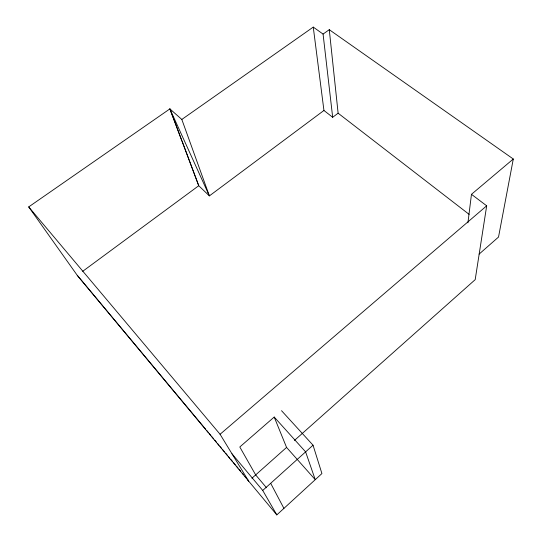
<?xml version="1.0" encoding="UTF-8"?>
<svg xmlns="http://www.w3.org/2000/svg" width="542" height="542" viewBox="0 0 542 542"><rect width="100%" height="100%" fill="white"/><g stroke="black" fill="none" stroke-linecap="round" stroke-linejoin="round"><path stroke-width="0.81" d="M467.922 222.843L471.465 194.321L513.294 159.009L329.272 29.688L323.073 34.078L332.68 117.289L338.12 113.197L329.272 29.688M471.465 194.321L486.689 205.811L475.192 279.645L294.421 440.443M513.294 159.009L498.525 237.057L479.101 254.117M181.821 119.45L313.256 27.1L323.94 110.473L209.381 195.899L181.821 119.45L169.883 108.901L28.706 206.915L77.249 275.336L276.813 514.9L321.921 473.552L313.039 445.199L281.522 410.68M276.813 514.9L262.735 490.449L313.039 445.199M251.935 478.234L286.569 447.421L274.205 417.049L239.801 446.987L255.668 474.907L266.535 487.786M247.741 479.704L248.663 481.147L220.072 434.271L486.689 205.811M82.682 271.332L198.745 185.723L182.024 140.92M181.645 140.195L169.883 108.901L209.381 195.899L198.745 185.723L169.883 108.901M313.256 27.1L323.073 34.078M338.12 113.197L469.115 214.354M323.94 110.473L332.68 117.289M274.205 417.049L305.613 451.879L315.248 479.663L286.569 447.421M28.706 206.915L220.072 434.271M231.983 453.796L262.735 490.449M77.249 275.336L205.526 429.095M206.61 430.395L208.23 432.34M209.314 433.641L210.94 435.585M212.017 436.879L213.643 438.83M214.727 440.124L216.353 442.069M217.43 443.37L219.056 445.314M220.14 446.615L221.759 448.559M222.843 449.86L224.469 451.804M225.553 453.098L227.173 455.05M228.257 456.344L229.883 458.295M230.967 459.589L232.586 461.533M233.67 462.834L235.296 464.779M236.373 466.079L237.999 468.024M239.083 469.318L240.709 471.269M242.328 473.213L243.412 474.514M245.038 476.459L246.115 477.753M270.682 483.301L283.92 508.382"/></g></svg>
